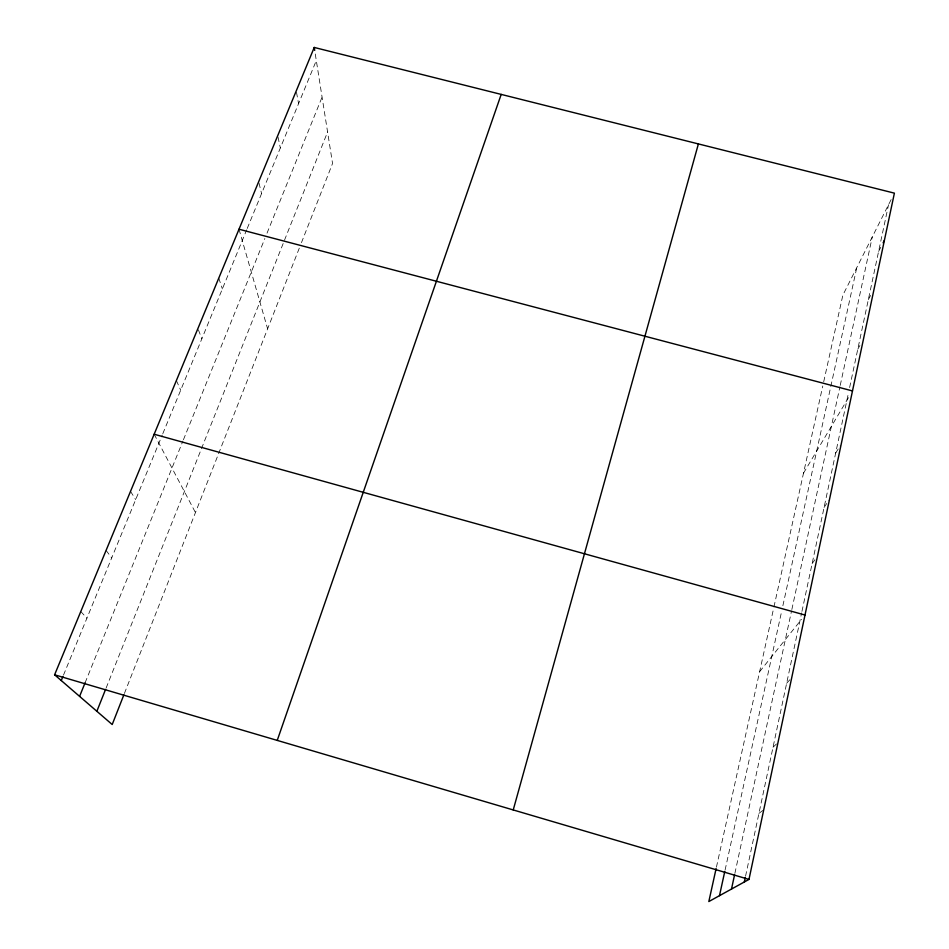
<?xml version="1.0" encoding="UTF-8"?>
<svg xmlns="http://www.w3.org/2000/svg" width="949" height="949" viewBox="0 0 949 949"><rect width="100%" height="100%" fill="white"/><g stroke="black" fill="none" stroke-linecap="round" stroke-linejoin="round"><path stroke-width="0.71" stroke-dasharray="4.75 3.56" d="M745.546 876.259L801.644 612.852M801.952 611.405L848.406 393.218M849.616 387.536L888.549 204.711M734.882 873.377L791.537 610.954M791.846 609.519L839.924 386.812M840.221 385.401L872.285 236.906M725.095 870.031L781.644 611.346M782.878 605.699L856.793 267.559M716.424 867.184L773.613 608.416M773.933 606.98L822.771 386.006M823.708 381.783L842.866 295.127L891.147 199.563M124.402 693.47L299.326 248.08M301.45 242.671L332.553 163.465L314.7 50.356M106.134 688.001L327.583 132.006M85.102 682.77L182.884 441.107M183.43 439.755L264.854 238.519M267.025 233.157L322.079 97.106M63.488 675.119L162.243 435.045M162.801 433.681L246.681 229.812M247.226 228.46L316.302 60.558M878.596 251.449L881.17 246.526M868.347 299.599L870.897 294.902M857.789 349.196L859.913 345.448M803.518 473.148L849.687 395.626M835.666 453.029L840.387 445.544M824.088 507.418L828.738 500.526M812.13 563.564L816.698 557.3M759.639 671.655L801.525 619.377M786.638 683.304L790.885 678.606M773.032 747.219L777.99 742.533M758.927 813.4L763.743 809.734M80.784 611.536L86.905 618.167M106.086 550.42L111.709 557.893M130.523 491.357L135.683 499.601M154.165 434.239L195.458 512.567M176.384 380.561L180.701 390.181M198.4 329.837L201.852 338.781M218.768 278.128L222.363 288.923M239.006 229.219L267.618 328.829M258.982 183.074L261.58 193.572M278.01 137.047L280.346 147.961M296.503 92.35L298.579 103.631"/><path stroke-width="1.42" d="M716.104 868.608L708.832 901.55L748.986 879.415L894.397 193.145L314.238 47.45L54.603 674.798L112.207 724.526L123.88 694.822M744.324 881.977L745.238 877.695M731.501 889.047L734.573 874.8M719.484 895.678L724.775 871.455M513.231 809.948L698.393 143.928M277.238 740.41L501.191 94.402M96.857 711.276L105.588 689.365M79.597 696.376L85.102 682.77M61.258 680.54L62.931 676.471M883.104 242.837L884.385 240.382M239.006 229.219L852.487 390.929M154.165 434.239L805.001 615.035M54.603 674.798L748.986 879.415M314.238 47.45L314.7 50.356"/></g></svg>
